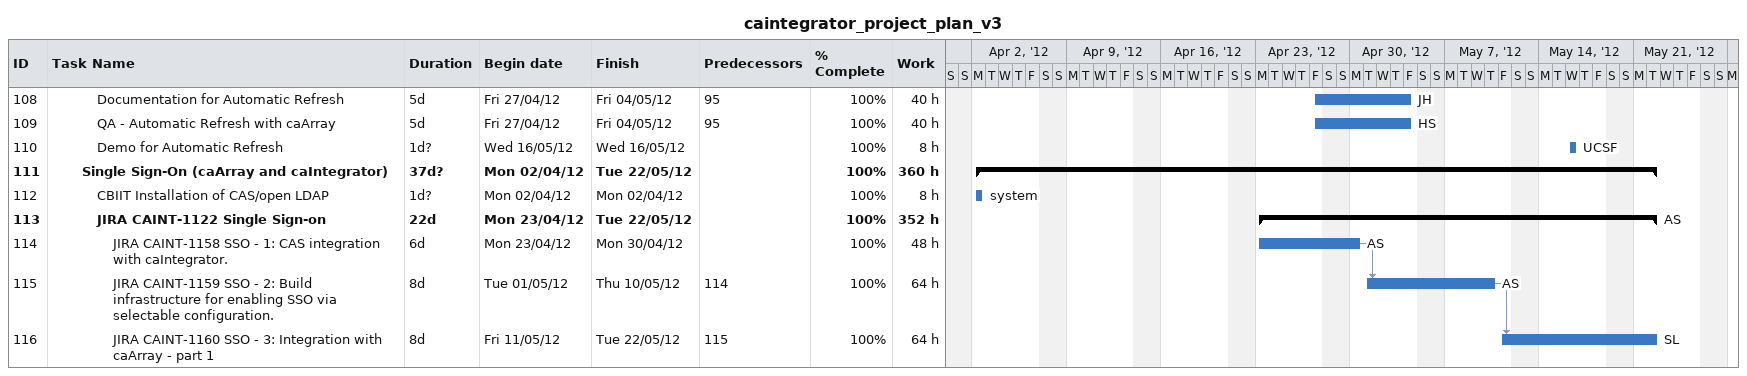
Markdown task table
caintegrator_project_plan_v3

| ID | Level | Task | Duration | Start | Finish | Predecessors | Resources | % complete | Work (h) |
|---|---|---|---|---|---|---|---|---|---|
| 108 | 4 | Documentation for Automatic Refresh | 5d | 2012-04-27 | 2012-05-04 | 95 | JH | 100 | 40 |
| 109 | 4 | QA - Automatic Refresh with caArray | 5d | 2012-04-27 | 2012-05-04 | 95 | HS | 100 | 40 |
| 110 | 4 | Demo for Automatic Refresh | 1d? | 2012-05-16 | 2012-05-16 |  | UCSF | 100 | 8 |
| 111 | 3 | **Single Sign-On (caArray and caIntegrator)** | 37d? | 2012-04-02 | 2012-05-22 |  |  | 100 | 360 |
| 112 | 4 | CBIIT Installation of CAS/open LDAP | 1d? | 2012-04-02 | 2012-04-02 |  | system | 100 | 8 |
| 113 | 4 | **JIRA CAINT-1122 Single Sign-on** | 22d | 2012-04-23 | 2012-05-22 |  | AS | 100 | 352 |
| 114 | 5 | JIRA CAINT-1158 SSO - 1: CAS integration with caIntegrator. | 6d | 2012-04-23 | 2012-04-30 |  | AS | 100 | 48 |
| 115 | 5 | JIRA CAINT-1159 SSO - 2: Build infrastructure for enabling SSO via selectable configuration. | 8d | 2012-05-01 | 2012-05-10 | 114 | AS | 100 | 64 |
| 116 | 5 | JIRA CAINT-1160 SSO - 3: Integration with caArray - part 1 | 8d | 2012-05-11 | 2012-05-22 | 115 | SL | 100 | 64 |
